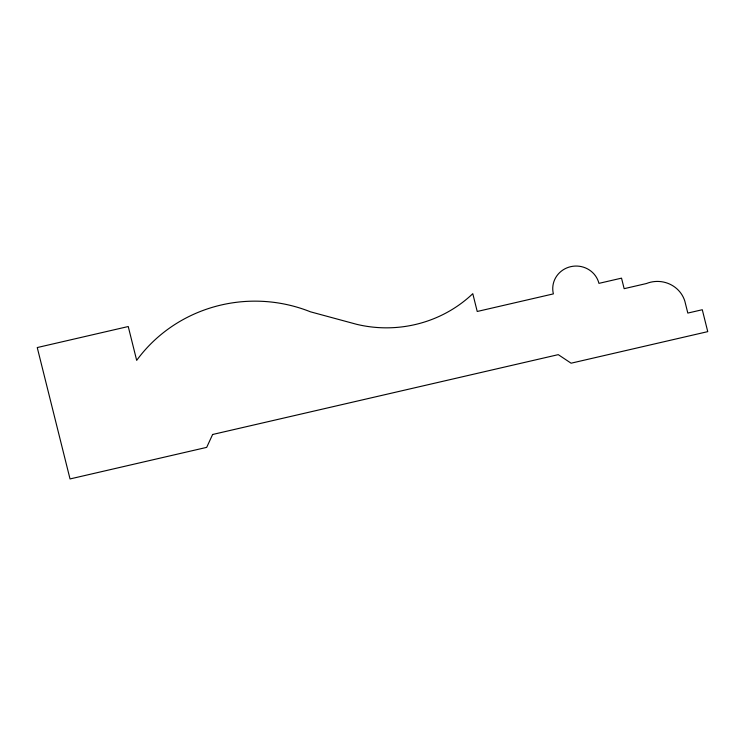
<?xml version="1.0" encoding="UTF-8"?>
<svg xmlns="http://www.w3.org/2000/svg" width="745" height="745" viewBox="0 0 745 745"><rect width="100%" height="100%" fill="white"/><g stroke="black" fill="none" stroke-linecap="round" stroke-linejoin="round"><path stroke-width="1.12" d="M212.623 434.484L206.682 447.373L70.03 478.942L37.25 347.552L128.242 326.534L136.68 360.375A144.642 139.38 0.6 0 1 310.469 311.82L356.548 324.289A122.972 118.492 0.6 0 0 472.786 293.679L477.228 311.475L553.386 293.884A23.421 22.573 0.6 0 1 570.689 266.673A23.421 22.573 0.6 0 1 598.943 283.361L621.526 278.146L624.152 288.678L646.409 283.538A28.589 27.546 0.6 0 1 684.832 301.138L687.812 313.077L702.284 309.734L707.75 331.637L571.098 363.197L558.266 354.648L212.623 434.484"/></g></svg>
